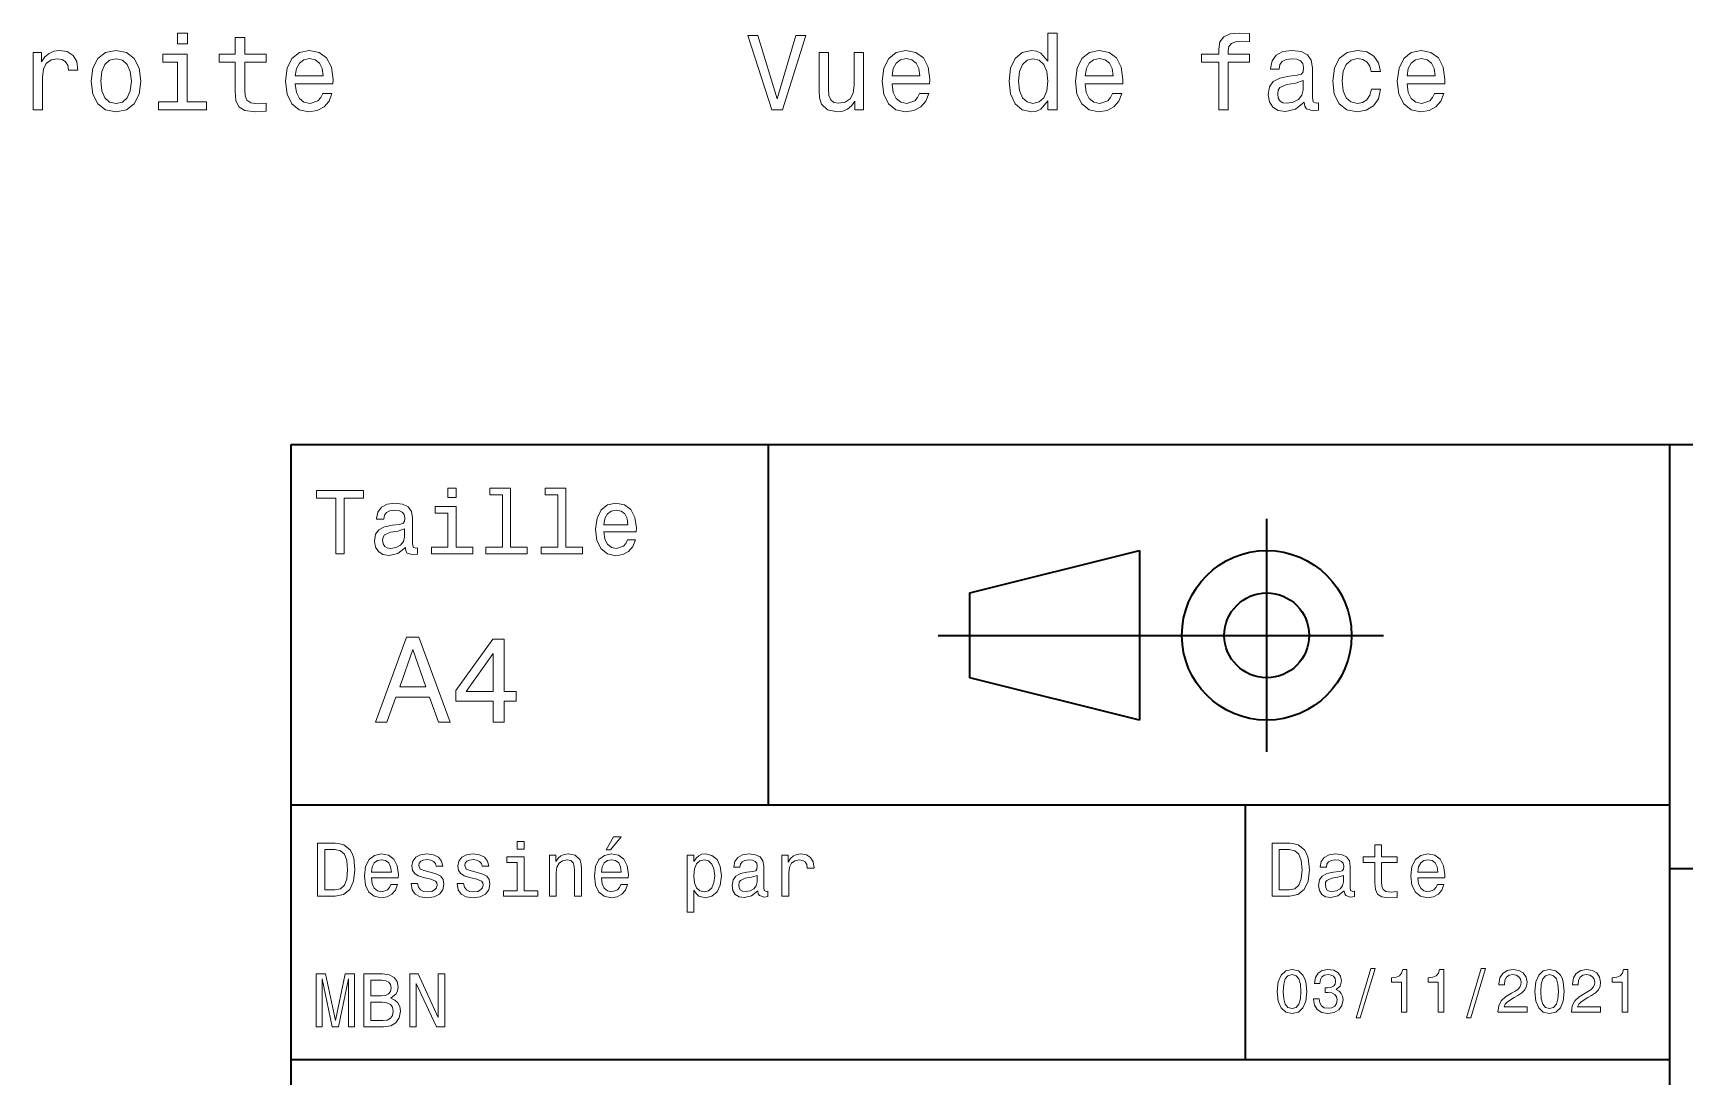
# Model space of a CAD drawing. Extents: x 0 to 297, y 0 to 210.
# Drawn here: x 84.8 to 162.7, y 40.2 to 89.4 of the extents above; entities that cross this region are included whole.
import ezdxf

# ---------------------------------------------------------------- set-up
doc = ezdxf.new("R2010")
doc.units = 0

msp = doc.modelspace()

# ---------------------------------------------------------------- linework, layer by layer
at = {"color": 7, "lineweight": 35}
for p, q in [((97, 10), (97, 70)), ((97, 70), (287, 70)), ((162, 10), (162, 70)), ((127.5, 61), (148.5, 61)), ((97, 53), (162, 53)), ((162, 50), (287, 50)), ((97, 41), (162, 41))]:
    msp.add_line(p, q, dxfattribs=at)
at = {"color": 7, "lineweight": 35, "ltscale": 0.425}
msp.add_line((119.5, 53), (119.5, 70), dxfattribs=at)
at = {"color": 7, "lineweight": 35, "ltscale": 0.275}
msp.add_line((143, 55.5), (143, 66.5), dxfattribs=at)
at = {"color": 7, "lineweight": 35, "ltscale": 0.206155}
for p, q in [((129, 63), (137, 65)), ((137, 57), (129, 59))]:
    msp.add_line(p, q, dxfattribs=at)
at = {"color": 7, "lineweight": 35, "ltscale": 0.2}
msp.add_line((137, 65), (137, 57), dxfattribs=at)
at = {"color": 7, "lineweight": 35, "ltscale": 0.1}
msp.add_line((129, 59), (129, 63), dxfattribs=at)
at = {"color": 7, "lineweight": 35, "ltscale": 0.3}
msp.add_line((142, 41), (142, 53), dxfattribs=at)
at = {"color": 7, "lineweight": 13}
for points in [[(92.108536, 89.407722), (91.639519, 89.407722), (91.639519, 88.903397), (92.108536, 88.903397)], [(94.367905, 88.025879), (94.367905, 86.66925), (94.398163, 86.230484), (94.539375, 85.927895), (94.821793, 85.751381), (95.300903, 85.690865), (95.825394, 85.71608), (95.825394, 86.099365), (95.442108, 86.069099), (95.094131, 86.109451), (94.907532, 86.235527), (94.826843, 86.447342), (94.811707, 86.744896), (94.811707, 88.025879), (95.825394, 88.025879), (95.825394, 88.404114), (94.811707, 88.404114), (94.811707, 89.195908), (94.367905, 89.195908), (94.367905, 88.404114), (93.601334, 88.404114), (93.601334, 88.025879)], [(120.792198, 89.291725), (119.91468, 86.31118), (119.01194, 89.291725), (118.532837, 89.291725), (119.662521, 85.786682), (120.16684, 85.786682), (121.271309, 89.291725)], [(132.679092, 86.205269), (132.679092, 85.786682), (133.122894, 85.786682), (133.122894, 89.407722), (132.684128, 89.407722), (132.684128, 88.081352), (132.346237, 88.464638), (132.139465, 88.555412), (131.902435, 88.590714), (131.473755, 88.489853), (131.1409, 88.207428), (130.924042, 87.75354), (130.848404, 87.143311), (130.924042, 86.533081), (131.1409, 86.074142), (131.473755, 85.786682), (131.902435, 85.690865), (132.139465, 85.726166), (132.351273, 85.81694)], [(140.738159, 88.025879), (140.738159, 85.786682), (141.181976, 85.786682), (141.181976, 88.025879), (142.190613, 88.025879), (142.190613, 88.404114), (141.181976, 88.404114), (141.181976, 88.570541), (141.21727, 88.77227), (141.333267, 88.90844), (141.529953, 88.989128), (141.812378, 89.019394), (142.190613, 88.999222), (142.190613, 89.382507), (141.711517, 89.407722), (141.277802, 89.362328), (140.975204, 89.226166), (140.79364, 88.989128), (140.738159, 88.651237), (140.738159, 88.404114), (139.926208, 88.404114), (139.926208, 88.025879)], [(84.831161, 85.786682), (85.274963, 85.786682), (85.274963, 87.334953), (85.320358, 87.708153), (85.456528, 87.975441), (85.678429, 88.136826), (85.975975, 88.192299), (86.197876, 88.156998), (86.364304, 88.056137), (86.465172, 87.884666), (86.500473, 87.652679), (86.949318, 87.652679), (86.888802, 88.06118), (86.722374, 88.353683), (86.444992, 88.530197), (86.066757, 88.590714), (85.809547, 88.550369), (85.587646, 88.449509), (85.390961, 88.278038), (85.234619, 88.046051), (85.234619, 88.494896), (84.831161, 88.494896)], [(87.569633, 87.138268), (87.65033, 86.522995), (87.882317, 86.069099), (88.250473, 85.786682), (88.744705, 85.690865), (89.233902, 85.786682), (89.602058, 86.064056), (89.834045, 86.517952), (89.919777, 87.138268), (89.834045, 87.75354), (89.602058, 88.212471), (89.233902, 88.489853), (88.744705, 88.590714), (88.250473, 88.489853), (87.882317, 88.207428), (87.65033, 87.75354)], [(88.023529, 87.143311), (88.068916, 87.597198), (88.210129, 87.925011), (88.437073, 88.12674), (88.744705, 88.197342), (89.047302, 88.12674), (89.274246, 87.930054), (89.415459, 87.597198), (89.465889, 87.143311), (89.415459, 86.68438), (89.274246, 86.351524), (89.047302, 86.149796), (88.744705, 86.084236), (88.437073, 86.149796), (88.210129, 86.351524), (88.068916, 86.68438)], [(92.093414, 86.159882), (92.093414, 88.404114), (90.953644, 88.404114), (90.953644, 88.025879), (91.649605, 88.025879), (91.649605, 86.159882), (90.741821, 86.159882), (90.741821, 85.786682), (93.011276, 85.786682), (93.011276, 86.159882)], [(97.197159, 87.012184), (98.972366, 87.012184), (98.977417, 87.218956), (98.896721, 87.798927), (98.67482, 88.232651), (98.321793, 88.494896), (97.852776, 88.590714), (97.393845, 88.489853), (97.040817, 88.207428), (96.813873, 87.748497), (96.733177, 87.143311), (96.808823, 86.522995), (97.035767, 86.069099), (97.383759, 85.786682), (97.837646, 85.690865), (98.231018, 85.756424), (98.553787, 85.927895), (98.790817, 86.200226), (98.926987, 86.563339), (98.48822, 86.563339), (98.397446, 86.36161), (98.266319, 86.210312), (97.89312, 86.089279), (97.605652, 86.144753), (97.388794, 86.321266), (97.247589, 86.608727), (97.197159, 86.997055)], [(97.197159, 87.385384), (97.252625, 87.733368), (97.388794, 87.99057), (97.595566, 88.146912), (97.867905, 88.202385), (98.135193, 88.146912), (98.341965, 87.99057), (98.468048, 87.733368), (98.513435, 87.385384)], [(123.994652, 88.494896), (123.550842, 88.494896), (123.550842, 86.931496), (123.500412, 86.568382), (123.354156, 86.306137), (123.127213, 86.144753), (122.829666, 86.094322), (122.592636, 86.134666), (122.441338, 86.255699), (122.355598, 86.462471), (122.335426, 86.754982), (122.335426, 88.494896), (121.891624, 88.494896), (121.891624, 86.714638), (121.906754, 86.356567), (122.002579, 86.059013), (122.295082, 85.786682), (122.764099, 85.690865), (123.016266, 85.726166), (123.233124, 85.81694), (123.419724, 85.973282), (123.571022, 86.200226), (123.571022, 85.786682), (123.994652, 85.786682)], [(125.331108, 87.012184), (127.106323, 87.012184), (127.111366, 87.218956), (127.03067, 87.798927), (126.808769, 88.232651), (126.45575, 88.494896), (125.986725, 88.590714), (125.527794, 88.489853), (125.174767, 88.207428), (124.947823, 87.748497), (124.867126, 87.143311), (124.94278, 86.522995), (125.169724, 86.069099), (125.517708, 85.786682), (125.971596, 85.690865), (126.364967, 85.756424), (126.687737, 85.927895), (126.924767, 86.200226), (127.060936, 86.563339), (126.622169, 86.563339), (126.531395, 86.36161), (126.400269, 86.210312), (126.027069, 86.089279), (125.739609, 86.144753), (125.522751, 86.321266), (125.381538, 86.608727), (125.331108, 86.997055)], [(125.331108, 87.385384), (125.386581, 87.733368), (125.522751, 87.99057), (125.729523, 88.146912), (126.001854, 88.202385), (126.26915, 88.146912), (126.475922, 87.99057), (126.601997, 87.733368), (126.647385, 87.385384)], [(131.978073, 88.192299), (132.270584, 88.121696), (132.492493, 87.925011), (132.623611, 87.597198), (132.674042, 87.143311), (132.623611, 86.68438), (132.492493, 86.356567), (132.270584, 86.154839), (131.978073, 86.089279), (131.700699, 86.154839), (131.488892, 86.356567), (131.347672, 86.689423), (131.302292, 87.143311), (131.347672, 87.592155), (131.488892, 87.919968), (131.700699, 88.121696)], [(134.439178, 87.012184), (136.214386, 87.012184), (136.219437, 87.218956), (136.138748, 87.798927), (135.91684, 88.232651), (135.563812, 88.494896), (135.094788, 88.590714), (134.635864, 88.489853), (134.282837, 88.207428), (134.055893, 87.748497), (133.975204, 87.143311), (134.050842, 86.522995), (134.277786, 86.069099), (134.625778, 85.786682), (135.079666, 85.690865), (135.473038, 85.756424), (135.795807, 85.927895), (136.032837, 86.200226), (136.169006, 86.563339), (135.73024, 86.563339), (135.639465, 86.36161), (135.508331, 86.210312), (135.135147, 86.089279), (134.847672, 86.144753), (134.630814, 86.321266), (134.489609, 86.608727), (134.439178, 86.997055)], [(134.439178, 87.385384), (134.494644, 87.733368), (134.630814, 87.99057), (134.837585, 88.146912), (135.109924, 88.202385), (135.377213, 88.146912), (135.583984, 87.99057), (135.710068, 87.733368), (135.755463, 87.385384)], [(144.7677, 86.139709), (144.7677, 86.12458), (144.792923, 85.95311), (144.868576, 85.832069), (145.186295, 85.736252), (145.433411, 85.776596), (145.433411, 86.119537), (145.327499, 86.104408), (145.186295, 86.169968), (145.161072, 86.371696), (145.161072, 87.773712), (145.100555, 88.131783), (144.924042, 88.383942), (144.616409, 88.53524), (144.182693, 88.590714), (143.759064, 88.530197), (143.446381, 88.358727), (143.249695, 88.091438), (143.184128, 87.738411), (143.184128, 87.708153), (143.58255, 87.708153), (143.617844, 87.919968), (143.728806, 88.071266), (143.910355, 88.162041), (144.167557, 88.197342), (144.414673, 88.172127), (144.591187, 88.096481), (144.697098, 87.965355), (144.732407, 87.783798), (144.712234, 87.571983), (144.631531, 87.46608), (144.42981, 87.415642), (144.051575, 87.375298), (143.617844, 87.284523), (143.310211, 87.123138), (143.128662, 86.870979), (143.073181, 86.49778), (143.123611, 86.164925), (143.279953, 85.917809), (143.53212, 85.761467), (143.880096, 85.705994), (144.349121, 85.811897)], [(147.919724, 87.597198), (148.35849, 87.597198), (148.2677, 88.000656), (148.050842, 88.318382), (147.712952, 88.515068), (147.274185, 88.590714), (146.790039, 88.489853), (146.421875, 88.207428), (146.189896, 87.748497), (146.109207, 87.133224), (146.184845, 86.522995), (146.411804, 86.069099), (146.769867, 85.786682), (147.259064, 85.690865), (147.69278, 85.76651), (148.03067, 85.978325), (148.262665, 86.31118), (148.363525, 86.754982), (147.939896, 86.754982), (147.864243, 86.472565), (147.723038, 86.260742), (147.521301, 86.129623), (147.274185, 86.089279), (146.966553, 86.154839), (146.744644, 86.356567), (146.60849, 86.68438), (146.563095, 87.148354), (146.60849, 87.602242), (146.749695, 87.930054), (146.976639, 88.131783), (147.274185, 88.202385), (147.536438, 88.156998), (147.733124, 88.041008), (147.864243, 87.849365)], [(149.619293, 87.012184), (151.394501, 87.012184), (151.399551, 87.218956), (151.318848, 87.798927), (151.096954, 88.232651), (150.743927, 88.494896), (150.274902, 88.590714), (149.815979, 88.489853), (149.462952, 88.207428), (149.236008, 87.748497), (149.155304, 87.143311), (149.230957, 86.522995), (149.457901, 86.069099), (149.805893, 85.786682), (150.259781, 85.690865), (150.653152, 85.756424), (150.975922, 85.927895), (151.212952, 86.200226), (151.349121, 86.563339), (150.910355, 86.563339), (150.81958, 86.36161), (150.688446, 86.210312), (150.315247, 86.089279), (150.027786, 86.144753), (149.810928, 86.321266), (149.669724, 86.608727), (149.619293, 86.997055)], [(149.619293, 87.385384), (149.674759, 87.733368), (149.810928, 87.99057), (150.0177, 88.146912), (150.290039, 88.202385), (150.557327, 88.146912), (150.764099, 87.99057), (150.890182, 87.733368), (150.935577, 87.385384)], [(144.71727, 86.73481), (144.656754, 86.472565), (144.495377, 86.270828), (144.253296, 86.139709), (143.95575, 86.094322), (143.764099, 86.119537), (143.62793, 86.200226), (143.542206, 86.341438), (143.516983, 86.538124), (143.537155, 86.714638), (143.617844, 86.840714), (143.940613, 86.981926), (144.349121, 87.042442), (144.71727, 87.163483)], [(99.102303, 64.837173), (99.5, 64.837173), (99.5, 67.47406), (100.407784, 67.47406), (100.407784, 67.837173), (98.190201, 67.837173), (98.190201, 67.47406), (99.102303, 67.47406)], [(104.786743, 67.940918), (104.384727, 67.940918), (104.384727, 67.508644), (104.786743, 67.508644)], [(106.969742, 67.621033), (106.969742, 65.157059), (106.187317, 65.157059), (106.187317, 64.837173), (108.128242, 64.837173), (108.128242, 65.157059), (107.350143, 65.157059), (107.350143, 67.940918), (106.373199, 67.940918), (106.373199, 67.621033)], [(109.572044, 67.621033), (109.572044, 65.157059), (108.789627, 65.157059), (108.789627, 64.837173), (110.730545, 64.837173), (110.730545, 65.157059), (109.952454, 65.157059), (109.952454, 67.940918), (108.975502, 67.940918), (108.975502, 67.621033)], [(102.387611, 65.139771), (102.387611, 65.126801), (102.409225, 64.979828), (102.47406, 64.876076), (102.746399, 64.793945), (102.958214, 64.828529), (102.958214, 65.122475), (102.867432, 65.109505), (102.746399, 65.165703), (102.724785, 65.338615), (102.724785, 66.540344), (102.672913, 66.84726), (102.521614, 67.0634), (102.257927, 67.193085), (101.886169, 67.240631), (101.523056, 67.188759), (101.255043, 67.041786), (101.086456, 66.812675), (101.030258, 66.510086), (101.030258, 66.484146), (101.371758, 66.484146), (101.402016, 66.665703), (101.497116, 66.795387), (101.65274, 66.873199), (101.873199, 66.903458), (102.085014, 66.881844), (102.236313, 66.817001), (102.327087, 66.704605), (102.357346, 66.548988), (102.340057, 66.367432), (102.270897, 66.276657), (102.097984, 66.233429), (101.773773, 66.198845), (101.402016, 66.121033), (101.138329, 65.982704), (100.982712, 65.766571), (100.935158, 65.446686), (100.978386, 65.161385), (101.112389, 64.949562), (101.328529, 64.815559), (101.626801, 64.768013), (102.028816, 64.858788)], [(104.773773, 65.157059), (104.773773, 67.080688), (103.796829, 67.080688), (103.796829, 66.756485), (104.393372, 66.756485), (104.393372, 65.157059), (103.615273, 65.157059), (103.615273, 64.837173), (105.560516, 64.837173), (105.560516, 65.157059)], [(111.750717, 65.887604), (113.272339, 65.887604), (113.276657, 66.064842), (113.207497, 66.561958), (113.017288, 66.933716), (112.714699, 67.158501), (112.312683, 67.240631), (111.919312, 67.154175), (111.616714, 66.912102), (111.422188, 66.51873), (111.353027, 66), (111.41787, 65.4683), (111.612396, 65.079247), (111.91066, 64.837173), (112.299713, 64.755043), (112.636887, 64.811234), (112.913544, 64.958214), (113.116714, 65.191643), (113.233429, 65.502876), (112.857346, 65.502876), (112.779541, 65.329971), (112.667145, 65.200287), (112.34726, 65.096542), (112.100868, 65.144089), (111.914986, 65.295387), (111.793945, 65.541786), (111.750717, 65.874634)], [(111.750717, 66.207489), (111.798271, 66.50576), (111.914986, 66.726219), (112.092216, 66.860229), (112.325653, 66.907776), (112.554756, 66.860229), (112.731987, 66.726219), (112.840057, 66.50576), (112.878967, 66.207489)], [(102.344383, 65.649857), (102.292511, 65.425072), (102.154182, 65.252159), (101.946686, 65.139771), (101.691643, 65.100861), (101.527374, 65.122475), (101.41066, 65.191643), (101.337173, 65.312675), (101.315559, 65.481262), (101.332855, 65.632561), (101.402016, 65.740631), (101.678673, 65.861671), (102.028816, 65.913544), (102.344383, 66.017288)], [(100.982712, 56.9049), (101.51297, 56.9049), (101.933716, 58.080692), (103.530258, 58.080692), (103.951012, 56.9049), (104.492798, 56.9049), (103.028816, 60.910664), (102.440926, 60.910664)], [(106.521614, 56.9049), (107.040344, 56.9049), (107.040344, 57.896255), (107.610954, 57.896255), (107.610954, 58.357349), (107.040344, 58.357349), (107.040344, 60.818443), (106.515854, 60.818443), (104.763687, 58.403458), (104.763687, 57.896255), (106.521614, 57.896255)], [(102.118156, 58.570606), (102.734871, 60.334293), (103.351585, 58.570606)], [(105.247841, 58.357349), (106.521614, 60.149857), (106.521614, 58.357349)], [(111.84726, 50.88797), (112.059799, 50.88797), (112.560516, 51.500362), (112.207489, 51.500362)], [(99.080688, 51.190563), (98.248558, 51.190563), (98.248558, 48.690563), (99.080688, 48.690563), (99.473343, 48.769814), (99.765129, 49.011169), (99.945244, 49.40382), (100.010086, 49.940563), (99.952446, 50.488113), (99.880402, 50.70425), (99.779541, 50.877163), (99.487755, 51.111313), (99.296829, 51.168949)], [(99.055473, 50.891571), (99.329254, 50.837536), (99.516571, 50.671829), (99.628242, 50.376442), (99.664268, 49.940563), (99.624641, 49.519093), (99.51297, 49.223705), (99.322044, 49.047192), (99.055473, 48.989555), (98.583572, 48.989555), (98.583572, 50.891571)], [(100.784584, 49.565922), (102.052597, 49.565922), (102.056198, 49.713619), (101.998558, 50.127884), (101.840057, 50.437683), (101.587898, 50.625), (101.252884, 50.693443), (100.925072, 50.621399), (100.672913, 50.41967), (100.510803, 50.091862), (100.453171, 49.659584), (100.507202, 49.216499), (100.669312, 48.892292), (100.91787, 48.690563), (101.242073, 48.62212), (101.523056, 48.668949), (101.753601, 48.791428), (101.922913, 48.98595), (102.020172, 49.245319), (101.706772, 49.245319), (101.64193, 49.101227), (101.548271, 48.993156), (101.2817, 48.9067), (101.07637, 48.946327), (100.921471, 49.072407), (100.820602, 49.27774), (100.784584, 49.555115)], [(103.623199, 49.818085), (103.317001, 49.890129), (103.090057, 49.972984), (103.014412, 50.142292), (103.036026, 50.261169), (103.111671, 50.347622), (103.234146, 50.401657), (103.41066, 50.423271), (103.579971, 50.401657), (103.713257, 50.336815), (103.799713, 50.239555), (103.835732, 50.109871), (104.145531, 50.109871), (104.145531, 50.117077), (104.091499, 50.351227), (103.943802, 50.534943), (103.713257, 50.650219), (103.41066, 50.693443), (103.104469, 50.650219), (102.881126, 50.531342), (102.740631, 50.354828), (102.697403, 50.131485), (102.729828, 49.915348), (102.830688, 49.76405), (102.996399, 49.655983), (103.237755, 49.580334), (103.590775, 49.493877), (103.806915, 49.40382), (103.864555, 49.331772), (103.886169, 49.223705), (103.853745, 49.09042), (103.767288, 48.989555), (103.626801, 48.924713), (103.439484, 48.903099), (103.241356, 48.924713), (103.09726, 49.000362), (103, 49.122841), (102.960373, 49.292149), (102.654175, 49.292149), (102.704613, 49.003963), (102.852303, 48.795029), (103.086456, 48.668949), (103.41066, 48.62212), (103.749283, 48.668949), (103.997841, 48.795029), (104.149139, 48.996758), (104.203171, 49.259727), (104.163544, 49.486671), (104.051872, 49.641571), (103.868156, 49.742435)], [(105.791786, 49.818085), (105.485588, 49.890129), (105.258644, 49.972984), (105.182999, 50.142292), (105.204613, 50.261169), (105.280258, 50.347622), (105.40274, 50.401657), (105.579254, 50.423271), (105.748558, 50.401657), (105.881844, 50.336815), (105.9683, 50.239555), (106.004326, 50.109871), (106.314117, 50.109871), (106.314117, 50.117077), (106.260086, 50.351227), (106.112396, 50.534943), (105.881844, 50.650219), (105.579254, 50.693443), (105.273056, 50.650219), (105.049713, 50.531342), (104.909225, 50.354828), (104.865997, 50.131485), (104.898415, 49.915348), (104.999283, 49.76405), (105.164986, 49.655983), (105.406342, 49.580334), (105.759369, 49.493877), (105.975502, 49.40382), (106.033142, 49.331772), (106.054756, 49.223705), (106.022339, 49.09042), (105.935883, 48.989555), (105.795387, 48.924713), (105.60807, 48.903099), (105.409943, 48.924713), (105.265854, 49.000362), (105.168587, 49.122841), (105.12896, 49.292149), (104.822769, 49.292149), (104.873199, 49.003963), (105.020897, 48.795029), (105.255043, 48.668949), (105.579254, 48.62212), (105.91787, 48.668949), (106.166428, 48.795029), (106.317726, 48.996758), (106.371758, 49.259727), (106.33213, 49.486671), (106.220459, 49.641571), (106.036743, 49.742435)], [(107.992798, 51.27702), (107.657784, 51.27702), (107.657784, 50.916786), (107.992798, 50.916786)], [(109.181557, 48.690563), (109.498558, 48.690563), (109.498558, 49.807278), (109.530983, 50.063042), (109.635445, 50.250362), (109.797546, 50.365635), (110.013687, 50.408863), (110.1866, 50.372841), (110.29467, 50.275578), (110.348701, 50.113472), (110.366714, 49.897335), (110.366714, 48.690563), (110.683716, 48.690563), (110.683716, 49.962177), (110.669312, 50.217941), (110.604469, 50.430477), (110.39193, 50.625), (110.060516, 50.693443), (109.876801, 50.668228), (109.721901, 50.599785), (109.588615, 50.484512), (109.484146, 50.329613), (109.484146, 50.625), (109.181557, 50.625)], [(111.627518, 49.565922), (112.895531, 49.565922), (112.899132, 49.713619), (112.841499, 50.127884), (112.682999, 50.437683), (112.430832, 50.625), (112.095825, 50.693443), (111.768013, 50.621399), (111.515854, 50.41967), (111.353745, 50.091862), (111.296112, 49.659584), (111.350143, 49.216499), (111.512245, 48.892292), (111.760803, 48.690563), (112.085014, 48.62212), (112.365997, 48.668949), (112.596542, 48.791428), (112.765854, 48.98595), (112.863113, 49.245319), (112.549713, 49.245319), (112.484871, 49.101227), (112.391212, 48.993156), (112.124641, 48.9067), (111.919312, 48.946327), (111.764412, 49.072407), (111.663544, 49.27774), (111.627518, 49.555115)], [(115.986313, 50.326012), (115.986313, 50.625), (115.669312, 50.625), (115.669312, 47.941284), (115.986313, 47.941284), (115.986313, 48.98595), (116.097984, 48.816643), (116.22406, 48.704971), (116.541069, 48.62212), (116.843658, 48.690563), (117.081413, 48.895893), (117.236313, 49.2201), (117.293945, 49.659584), (117.236313, 50.095463), (117.081413, 50.41967), (116.843658, 50.621399), (116.541069, 50.693443), (116.368156, 50.671829), (116.220459, 50.603386), (116.094383, 50.488113)], [(119.005043, 48.942726), (119.005043, 48.931919), (119.023056, 48.809441), (119.077087, 48.722984), (119.304031, 48.654541), (119.480545, 48.683357), (119.480545, 48.928314), (119.4049, 48.917507), (119.304031, 48.96434), (119.286026, 49.108429), (119.286026, 50.109871), (119.242798, 50.365635), (119.116714, 50.54575), (118.896973, 50.65382), (118.587173, 50.693443), (118.284584, 50.650219), (118.061241, 50.52774), (117.920746, 50.336815), (117.873917, 50.084656), (117.873917, 50.063042), (118.158501, 50.063042), (118.183716, 50.21434), (118.26297, 50.322407), (118.392654, 50.387249), (118.57637, 50.412464), (118.752884, 50.394455), (118.878967, 50.34042), (118.954613, 50.246758), (118.979828, 50.117077), (118.965416, 49.965778), (118.907784, 49.890129), (118.763687, 49.854107), (118.493515, 49.825291), (118.183716, 49.760448), (117.963974, 49.645176), (117.834297, 49.465057), (117.79467, 49.19849), (117.830688, 48.960735), (117.942368, 48.784222), (118.122482, 48.67255), (118.37104, 48.632927), (118.706055, 48.708576)], [(120.143372, 48.690563), (120.460373, 48.690563), (120.460373, 49.796471), (120.492798, 50.063042), (120.590057, 50.253963), (120.748558, 50.369236), (120.961098, 50.408863), (121.119598, 50.383648), (121.238472, 50.3116), (121.310516, 50.189121), (121.335739, 50.023415), (121.656342, 50.023415), (121.613113, 50.315205), (121.49424, 50.524136), (121.296112, 50.650219), (121.02594, 50.693443), (120.842224, 50.664627), (120.683716, 50.592579), (120.543228, 50.4701), (120.431557, 50.304398), (120.431557, 50.625), (120.143372, 50.625)], [(144.080688, 51.190563), (143.248566, 51.190563), (143.248566, 48.690563), (144.080688, 48.690563), (144.473343, 48.769814), (144.765137, 49.011169), (144.945251, 49.40382), (145.010086, 49.940563), (144.952454, 50.488113), (144.880402, 50.70425), (144.779541, 50.877163), (144.487747, 51.111313), (144.296829, 51.168949)], [(144.055481, 50.891571), (144.329254, 50.837536), (144.516571, 50.671829), (144.628235, 50.376442), (144.664261, 49.940563), (144.624634, 49.519093), (144.51297, 49.223705), (144.322052, 49.047192), (144.055481, 48.989555), (143.583572, 48.989555), (143.583572, 50.891571)], [(146.656342, 48.942726), (146.656342, 48.931919), (146.674347, 48.809441), (146.728394, 48.722984), (146.955338, 48.654541), (147.131851, 48.683357), (147.131851, 48.928314), (147.056198, 48.917507), (146.955338, 48.96434), (146.937317, 49.108429), (146.937317, 50.109871), (146.894089, 50.365635), (146.768005, 50.54575), (146.548264, 50.65382), (146.23848, 50.693443), (145.935883, 50.650219), (145.71254, 50.52774), (145.572052, 50.336815), (145.525223, 50.084656), (145.525223, 50.063042), (145.809799, 50.063042), (145.835022, 50.21434), (145.914261, 50.322407), (146.043945, 50.387249), (146.227661, 50.412464), (146.404175, 50.394455), (146.530258, 50.34042), (146.605911, 50.246758), (146.631119, 50.117077), (146.616714, 49.965778), (146.559082, 49.890129), (146.414978, 49.854107), (146.144806, 49.825291), (145.835022, 49.760448), (145.61528, 49.645176), (145.485596, 49.465057), (145.445969, 49.19849), (145.481995, 48.960735), (145.593658, 48.784222), (145.773773, 48.67255), (146.022339, 48.632927), (146.357346, 48.708576)], [(148.100861, 50.289986), (148.100861, 49.320965), (148.122482, 49.007565), (148.223343, 48.791428), (148.425079, 48.665348), (148.767288, 48.62212), (149.141937, 48.640129), (149.141937, 48.913906), (148.868149, 48.892292), (148.619598, 48.921112), (148.486313, 49.011169), (148.42868, 49.162464), (148.417862, 49.375), (148.417862, 50.289986), (149.141937, 50.289986), (149.141937, 50.560158), (148.417862, 50.560158), (148.417862, 51.125721), (148.100861, 51.125721), (148.100861, 50.560158), (147.553314, 50.560158), (147.553314, 50.289986)], [(150.121765, 49.565922), (151.389771, 49.565922), (151.393372, 49.713619), (151.335739, 50.127884), (151.177231, 50.437683), (150.925079, 50.625), (150.590057, 50.693443), (150.262253, 50.621399), (150.010086, 50.41967), (149.847977, 50.091862), (149.790344, 49.659584), (149.844376, 49.216499), (150.006485, 48.892292), (150.255051, 48.690563), (150.579254, 48.62212), (150.860229, 48.668949), (151.090775, 48.791428), (151.260086, 48.98595), (151.357346, 49.245319), (151.043945, 49.245319), (150.979111, 49.101227), (150.885452, 48.993156), (150.618881, 48.9067), (150.413544, 48.946327), (150.258652, 49.072407), (150.157776, 49.27774), (150.121765, 49.555115)], [(100.784584, 49.832493), (100.824211, 50.081055), (100.921471, 50.264771), (101.069168, 50.376442), (101.263687, 50.416069), (101.454613, 50.376442), (101.602303, 50.264771), (101.69236, 50.081055), (101.724785, 49.832493)], [(107.981987, 48.957134), (107.981987, 50.560158), (107.16787, 50.560158), (107.16787, 50.289986), (107.664986, 50.289986), (107.664986, 48.957134), (107.016571, 48.957134), (107.016571, 48.690563), (108.637611, 48.690563), (108.637611, 48.957134)], [(111.627518, 49.832493), (111.667145, 50.081055), (111.764412, 50.264771), (111.912102, 50.376442), (112.106628, 50.416069), (112.297546, 50.376442), (112.445244, 50.264771), (112.535301, 50.081055), (112.567726, 49.832493)], [(116.48703, 48.9067), (116.274498, 48.953533), (116.119598, 49.097622), (116.022339, 49.331772), (115.989914, 49.659584), (116.022339, 49.983791), (116.119598, 50.217941), (116.274498, 50.358429), (116.48703, 50.408863), (116.681557, 50.358429), (116.836456, 50.21434), (116.933716, 49.98019), (116.969742, 49.659584), (116.933716, 49.335377), (116.836456, 49.097622), (116.681557, 48.953533)], [(150.121765, 49.832493), (150.161377, 50.081055), (150.258652, 50.264771), (150.406342, 50.376442), (150.600861, 50.416069), (150.791794, 50.376442), (150.939484, 50.264771), (151.029541, 50.081055), (151.061966, 49.832493)], [(118.969025, 49.367798), (118.925797, 49.180477), (118.810516, 49.036385), (118.637611, 48.942726), (118.425072, 48.910305), (118.288185, 48.928314), (118.190926, 48.98595), (118.129684, 49.086815), (118.111671, 49.227306), (118.126083, 49.353386), (118.183716, 49.443443), (118.414268, 49.544312), (118.706055, 49.587536), (118.969025, 49.673992)], [(146.620316, 49.367798), (146.577087, 49.180477), (146.461823, 49.036385), (146.28891, 48.942726), (146.07637, 48.910305), (145.939484, 48.928314), (145.842224, 48.98595), (145.780975, 49.086815), (145.76297, 49.227306), (145.777374, 49.353386), (145.835022, 49.443443), (146.065567, 49.544312), (146.357346, 49.587536), (146.620316, 49.673992)], [(143.498566, 44.201729), (143.541794, 43.749279), (143.677231, 43.426514), (143.893372, 43.230549), (144.193085, 43.167149), (144.489914, 43.230549), (144.706055, 43.426514), (144.838623, 43.749279), (144.884735, 44.201729), (144.838623, 44.651299), (144.783859, 44.829971), (144.706055, 44.976948), (144.489914, 45.172913), (144.193085, 45.239193), (143.893372, 45.172913), (143.677231, 44.974064), (143.541794, 44.651299)], [(145.201736, 43.853027), (145.201736, 43.832855), (145.247849, 43.556198), (145.383286, 43.348705), (145.596542, 43.216141), (145.878967, 43.167149), (146.17868, 43.216141), (146.403458, 43.342941), (146.547562, 43.54467), (146.599426, 43.804035), (146.57637, 43.974064), (146.51297, 44.112392), (146.409225, 44.219021), (146.270905, 44.296829), (146.458221, 44.45245), (146.524506, 44.700291), (146.481277, 44.925072), (146.357361, 45.0951), (146.155624, 45.201729), (145.878967, 45.239193), (145.619598, 45.193085), (145.420761, 45.066284), (145.291077, 44.864555), (145.247849, 44.596542), (145.247849, 44.57637), (145.504333, 44.57637), (145.52739, 44.760807), (145.60231, 44.893372), (145.723343, 44.974064), (145.893372, 45.002884), (146.043228, 44.979828), (146.15274, 44.919308), (146.219025, 44.821327), (146.244965, 44.688763), (146.219025, 44.54755), (146.149857, 44.45245), (146.028824, 44.394814), (145.864563, 44.377522), (145.752167, 44.380405), (145.752167, 44.15274), (145.893372, 44.158501), (146.074936, 44.132565), (146.210373, 44.0634), (146.291077, 43.951008), (146.319885, 43.804035), (146.288193, 43.63689), (146.20462, 43.51297), (146.072052, 43.435158), (145.896255, 43.409222), (145.714706, 43.438042), (145.582138, 43.524498), (145.498566, 43.662827), (145.466858, 43.853027)], [(147.213257, 42.956772), (147.412109, 42.956772), (148.109512, 45.279541), (147.907791, 45.279541)], [(149.345825, 43.224785), (149.608078, 43.224785), (149.608078, 45.239193), (149.412109, 45.239193), (149.360229, 45.0634), (149.256485, 44.945248), (149.097992, 44.876083), (148.878967, 44.853027), (148.878967, 44.648415), (149.345825, 44.648415)], [(151.080688, 43.224785), (151.342941, 43.224785), (151.342941, 45.239193), (151.146973, 45.239193), (151.095108, 45.0634), (150.991364, 44.945248), (150.832855, 44.876083), (150.613831, 44.853027), (150.613831, 44.648415), (151.080688, 44.648415)], [(152.417877, 42.956772), (152.616714, 42.956772), (153.314133, 45.279541), (153.112396, 45.279541)], [(153.899139, 43.224785), (155.273773, 43.224785), (155.273773, 43.472622), (154.187317, 43.472622), (154.247849, 43.60807), (154.351593, 43.720463), (154.671478, 43.925072), (154.841507, 44.011528), (155.031708, 44.135448), (155.167145, 44.279541), (155.244965, 44.44957), (155.273773, 44.642651), (155.224792, 44.884727), (155.08934, 45.074928), (154.881851, 45.195965), (154.613831, 45.239193), (154.337173, 45.190201), (154.126801, 45.054756), (153.991364, 44.838619), (153.945251, 44.553314), (153.945251, 44.51297), (154.207504, 44.51297), (154.207504, 44.536022), (154.233429, 44.731991), (154.311249, 44.876083), (154.435165, 44.9683), (154.599426, 45), (154.766571, 44.971184), (154.890488, 44.899136), (154.971191, 44.786743), (155, 44.645535), (154.979828, 44.51297), (154.925079, 44.400578), (154.832855, 44.302593), (154.706055, 44.216141), (154.536026, 44.12392), (154.253601, 43.945248), (154.054764, 43.755043), (153.9366, 43.524498), (153.899139, 43.233429)], [(155.642654, 44.201729), (155.685883, 43.749279), (155.821335, 43.426514), (156.037476, 43.230549), (156.337173, 43.167149), (156.634003, 43.230549), (156.850143, 43.426514), (156.982712, 43.749279), (157.028824, 44.201729), (156.982712, 44.651299), (156.927963, 44.829971), (156.850143, 44.976948), (156.634003, 45.172913), (156.337173, 45.239193), (156.037476, 45.172913), (155.821335, 44.974064), (155.685883, 44.651299)], [(157.368881, 43.224785), (158.743515, 43.224785), (158.743515, 43.472622), (157.657059, 43.472622), (157.71759, 43.60807), (157.821335, 43.720463), (158.14122, 43.925072), (158.311249, 44.011528), (158.50145, 44.135448), (158.636887, 44.279541), (158.714706, 44.44957), (158.743515, 44.642651), (158.694534, 44.884727), (158.559082, 45.074928), (158.351593, 45.195965), (158.083572, 45.239193), (157.806915, 45.190201), (157.596542, 45.054756), (157.461105, 44.838619), (157.414993, 44.553314), (157.414993, 44.51297), (157.677231, 44.51297), (157.677231, 44.536022), (157.703171, 44.731991), (157.780991, 44.876083), (157.904907, 44.9683), (158.069168, 45), (158.236313, 44.971184), (158.360229, 44.899136), (158.440918, 44.786743), (158.469742, 44.645535), (158.44957, 44.51297), (158.394821, 44.400578), (158.302597, 44.302593), (158.175797, 44.216141), (158.005768, 44.12392), (157.723343, 43.945248), (157.524506, 43.755043), (157.406342, 43.524498), (157.368881, 43.233429)], [(159.755051, 43.224785), (160.017288, 43.224785), (160.017288, 45.239193), (159.821335, 45.239193), (159.769455, 45.0634), (159.66571, 44.945248), (159.507202, 44.876083), (159.288193, 44.853027), (159.288193, 44.648415), (159.755051, 44.648415)], [(98.183716, 42.530979), (98.461098, 42.530979), (98.461098, 44.80043), (98.929398, 42.530979), (99.239197, 42.530979), (99.703888, 44.80043), (99.703888, 42.530979), (99.984871, 42.530979), (99.984871, 45.030979), (99.545387, 45.030979), (99.084297, 42.826366), (98.626801, 45.030979), (98.183716, 45.030979)], [(101.703171, 43.881844), (101.95533, 44.090778), (102.020172, 44.231266), (102.041786, 44.404179), (101.994957, 44.674351), (101.854469, 44.868874), (101.627518, 44.987751), (101.310516, 45.030979), (100.420746, 45.030979), (100.420746, 42.530979), (101.360954, 42.530979), (101.695969, 42.581413), (101.944527, 42.729107), (102.099426, 42.963257), (102.153458, 43.280258), (102.12104, 43.492794), (102.034584, 43.669308), (101.894089, 43.798992)], [(101.242073, 43.993515), (100.752159, 43.993515), (100.752159, 44.731987), (101.270897, 44.731987), (101.465416, 44.710373), (101.602303, 44.645531), (101.685158, 44.533859), (101.713974, 44.368156), (101.681557, 44.20245), (101.5951, 44.087173), (101.447403, 44.015129)], [(102.600143, 42.530979), (102.899139, 42.530979), (102.899139, 44.580692), (103.857346, 42.530979), (104.242798, 42.530979), (104.242798, 45.030979), (103.940201, 45.030979), (103.940201, 42.981266), (102.992798, 45.030979), (102.600143, 45.030979)], [(143.775223, 44.201729), (143.798279, 44.550434), (143.870316, 44.801155), (144, 44.948128), (144.193085, 45), (144.383286, 44.948128), (144.51297, 44.801155), (144.585022, 44.550434), (144.608078, 44.201729), (144.585022, 43.850143), (144.51297, 43.599426), (144.383286, 43.45245), (144.193085, 43.403458), (144, 43.45245), (143.870316, 43.599426), (143.798279, 43.850143)], [(155.919312, 44.201729), (155.942368, 44.550434), (156.01442, 44.801155), (156.144104, 44.948128), (156.337173, 45), (156.527374, 44.948128), (156.657059, 44.801155), (156.729111, 44.550434), (156.752167, 44.201729), (156.729111, 43.850143), (156.657059, 43.599426), (156.527374, 43.45245), (156.337173, 43.403458), (156.144104, 43.45245), (156.01442, 43.599426), (155.942368, 43.850143)], [(101.321327, 42.829971), (100.752159, 42.829971), (100.752159, 43.690922), (101.288902, 43.690922), (101.515854, 43.665707), (101.677956, 43.590057), (101.775215, 43.460373), (101.80764, 43.273052), (101.775215, 43.074928), (101.685158, 42.938038), (101.533859, 42.855186)]]:
    msp.add_lwpolyline(points, close=True, dxfattribs=at)
at = {"color": 7, "lineweight": 35}
for radius in [4, 2]:
    msp.add_circle((143, 61), radius, dxfattribs=at)

doc.saveas('drawing.dxf')
